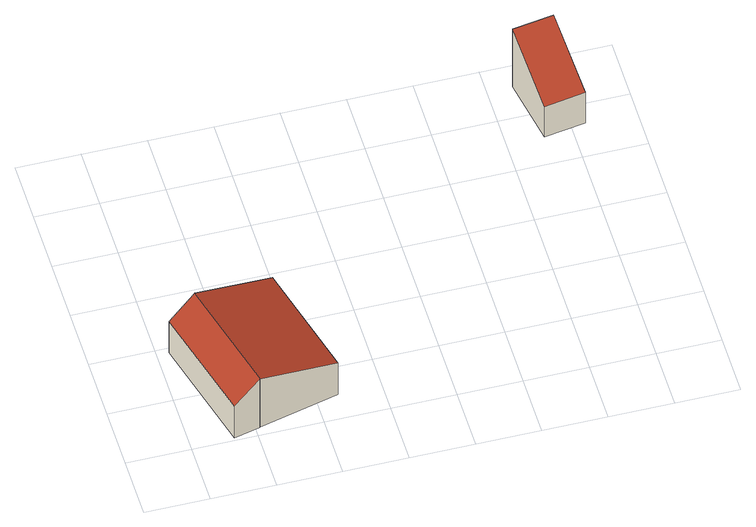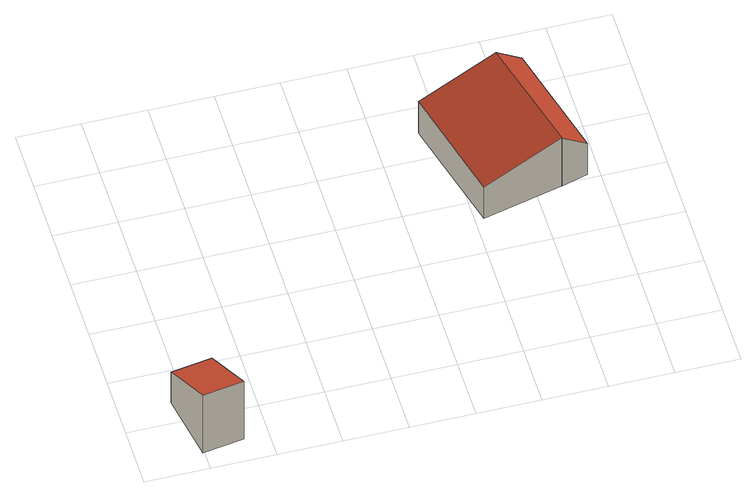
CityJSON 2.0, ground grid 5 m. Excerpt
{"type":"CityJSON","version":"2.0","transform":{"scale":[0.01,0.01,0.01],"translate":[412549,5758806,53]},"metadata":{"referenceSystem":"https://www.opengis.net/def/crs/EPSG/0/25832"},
"CityObjects":{
"building1":{"type":"Building","attributes":{"Gemeindeschluessel":"05515000","Geometrietyp2DReferenz":"3000","function":"31001_2460","roofType":"3100","measuredHeight":5.2},"geometry":[{"type":"Solid","lod":"2","boundaries":[[[[0,1,2,3]],[[4,5,1,0]],[[6,7,5,4]],[[8,9,7,6]],[[10,11,9,8]],[[12,13,11,10]],[[14,15,13,12]],[[3,2,15,14]],[[8,6,4,10]],[[0,3,14,12,10,4]],[[1,5,7,9,11,13,15,2]]]],"semantics":{"surfaces":[{"type":"WallSurface"},{"type":"RoofSurface"},{"type":"GroundSurface"}],"values":[[0,0,0,0,0,0,0,0,1,1,2]]}}]},
"building2":{"type":"Building","attributes":{"Gemeindeschluessel":"05515000","Geometrietyp2DReferenz":"3000","function":"51009_1610","roofType":"2100","measuredHeight":6.25},"geometry":[{"type":"Solid","lod":"2","boundaries":[[[[16,17,18,19]],[[20,21,17,16]],[[22,23,21,20]],[[19,18,23,22]],[[20,16,19,22]],[[17,21,23,18]]]],"semantics":{"surfaces":[{"type":"WallSurface"},{"type":"RoofSurface"},{"type":"GroundSurface"}],"values":[[0,0,0,0,1,2]]}}]}
},
"vertices":[
[295,1016,585],[295,1016,70],[92,958,70],[92,958,409],[301,1017,590],[301,1017,70],[931,1171,409],[931,1171,70],[1165,235,410],[1165,235,70],[537,79,590],[537,79,70],[533,78,587],[533,78,70],[327,27,410],[327,27,70],
[3191,2792,704],[3191,2792,80],[3282,2253,80],[3282,2253,409],[3515,2844,703],[3515,2844,80],[3605,2306,409],[3605,2306,80]
]}
